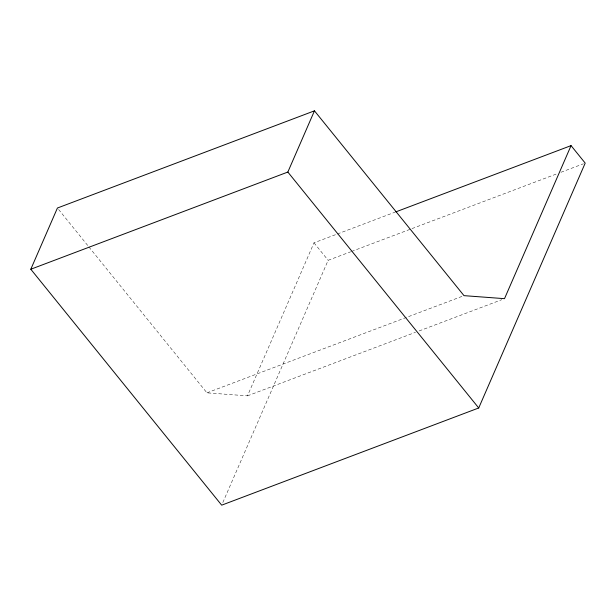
<?xml version="1.0" encoding="UTF-8"?>
<svg xmlns="http://www.w3.org/2000/svg" width="616" height="616" viewBox="0 0 616 616"><rect width="100%" height="100%" fill="white"/><g stroke="black" fill="none" stroke-linecap="round" stroke-linejoin="round"><path stroke-width="0.46" stroke-dasharray="3.08 2.31" d="M88.897 246.931L206.945 392.839L247.463 395.857L314.006 242.812L336.475 234.319M222.83 502.525L328.151 260.298L350.627 251.805M337.375 233.98L394.895 212.227M351.52 251.467L557.341 173.643M560.937 172.287L583.406 163.787M206.945 392.839L463.093 295.988M247.463 395.857L415.531 332.309M419.126 330.954L501.809 299.684M314.006 242.812L328.151 260.298M58.628 209.517L88.296 246.184"/><path stroke-width="0.92" d="M30.8 269.238L57.419 208.023L314.46 110.834L463.994 295.649L504.504 298.668L571.055 145.622L585.2 163.109L478.724 407.977L221.683 505.166L30.8 269.238L287.849 172.049L314.46 110.834M395.795 211.889L571.055 145.622M287.849 172.049L478.724 407.977"/></g></svg>
